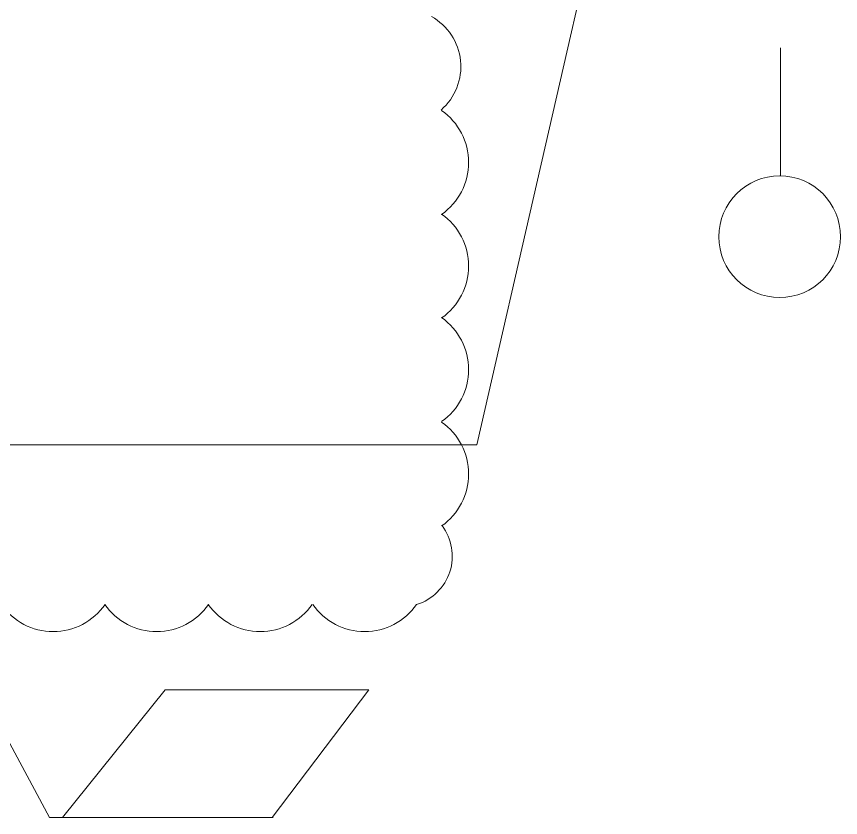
# Model space of a CAD drawing. Header units: millimetres. Extents: x -356862 to 418287, y 0 to 839748.
# Drawn here: x 350587 to 352609, y 790600 to 792564 of the extents above; entities that cross this region are included whole.
import ezdxf

# ---------------------------------------------------------------- set-up
doc = ezdxf.new("R2010")
doc.units = ezdxf.units.MM
doc.layers.add('PDF _Геометрия', color=7, linetype='Continuous', true_color=0xbababa)

msp = doc.modelspace()

# ---------------------------------------------------------------- linework, layer by layer
at = {"layer": 'PDF _Геометрия', "color": 251, "lineweight": 20, "true_color": 0x545454}
msp.add_lwpolyline([(352196.6074, 793605.6272), (352190.2566, 793580.224), (351716.063, 791514.0949), (351625.0348, 791514.0949), (347916.1638, 791514.0949)], dxfattribs=at)
at = {"layer": 'PDF _Геометрия', "color": 7, "lineweight": 9}
msp.add_lwpolyline([(352461.2243, 792172.4619), (352461.2243, 792487.8853)], dxfattribs=at)
at = {"layer": 'PDF _Геометрия', "color": 1, "lineweight": 20}
msp.add_lwpolyline([(351313.6421, 791122.0792, 0.520539992), (351568.546, 791122.0792, 0.520570263), (351630.9654, 791315.5873)], format="xyb", dxfattribs=at)
msp.add_lwpolyline([(350428.9663, 791044.1353), (350435.3171, 791031.4336), (350668.18, 790599.5788), (350917.9784, 790599.5788), (351216.4663, 790599.5788)], dxfattribs=at)
msp.add_lwpolyline([(350699.934, 790599.5788), (351214.3493, 790599.5788), (351451.4461, 790912.8853), (350951.8493, 790912.8853)], close=True, dxfattribs=at)
at = {"layer": 'PDF _Геометрия', "color": 7, "lineweight": 20}
msp.add_circle((352459.3809, 792024.2678), 149.2439, dxfattribs=at)
at = {"layer": 'PDF _Геометрия', "color": 1, "lineweight": 20}
for centre, radius, start, end in [((351536.3626, 792441.3213), 140.7762, 310.9130832, 60.9137012), ((351540.5964, 792206.3307), 155.5948, 305.0024396, 54.9975604), ((351540.5964, 791952.2877), 155.5948, 305.0024396, 54.9975604), ((351540.5964, 791698.2446), 155.5948, 305.0024396, 54.9975604), ((351540.5964, 791442.0868), 155.5948, 305.0024396, 54.9975604), ((350676.8523, 791211.3301), 155.5948, 215.0024396, 324.9975604), ((350930.8932, 791211.3301), 155.5948, 215.0024396, 324.9975604), ((351184.9341, 791211.3301), 155.5948, 215.0024396, 324.9975604)]:
    msp.add_arc(centre, radius, start, end, dxfattribs=at)

doc.saveas('drawing.dxf')
